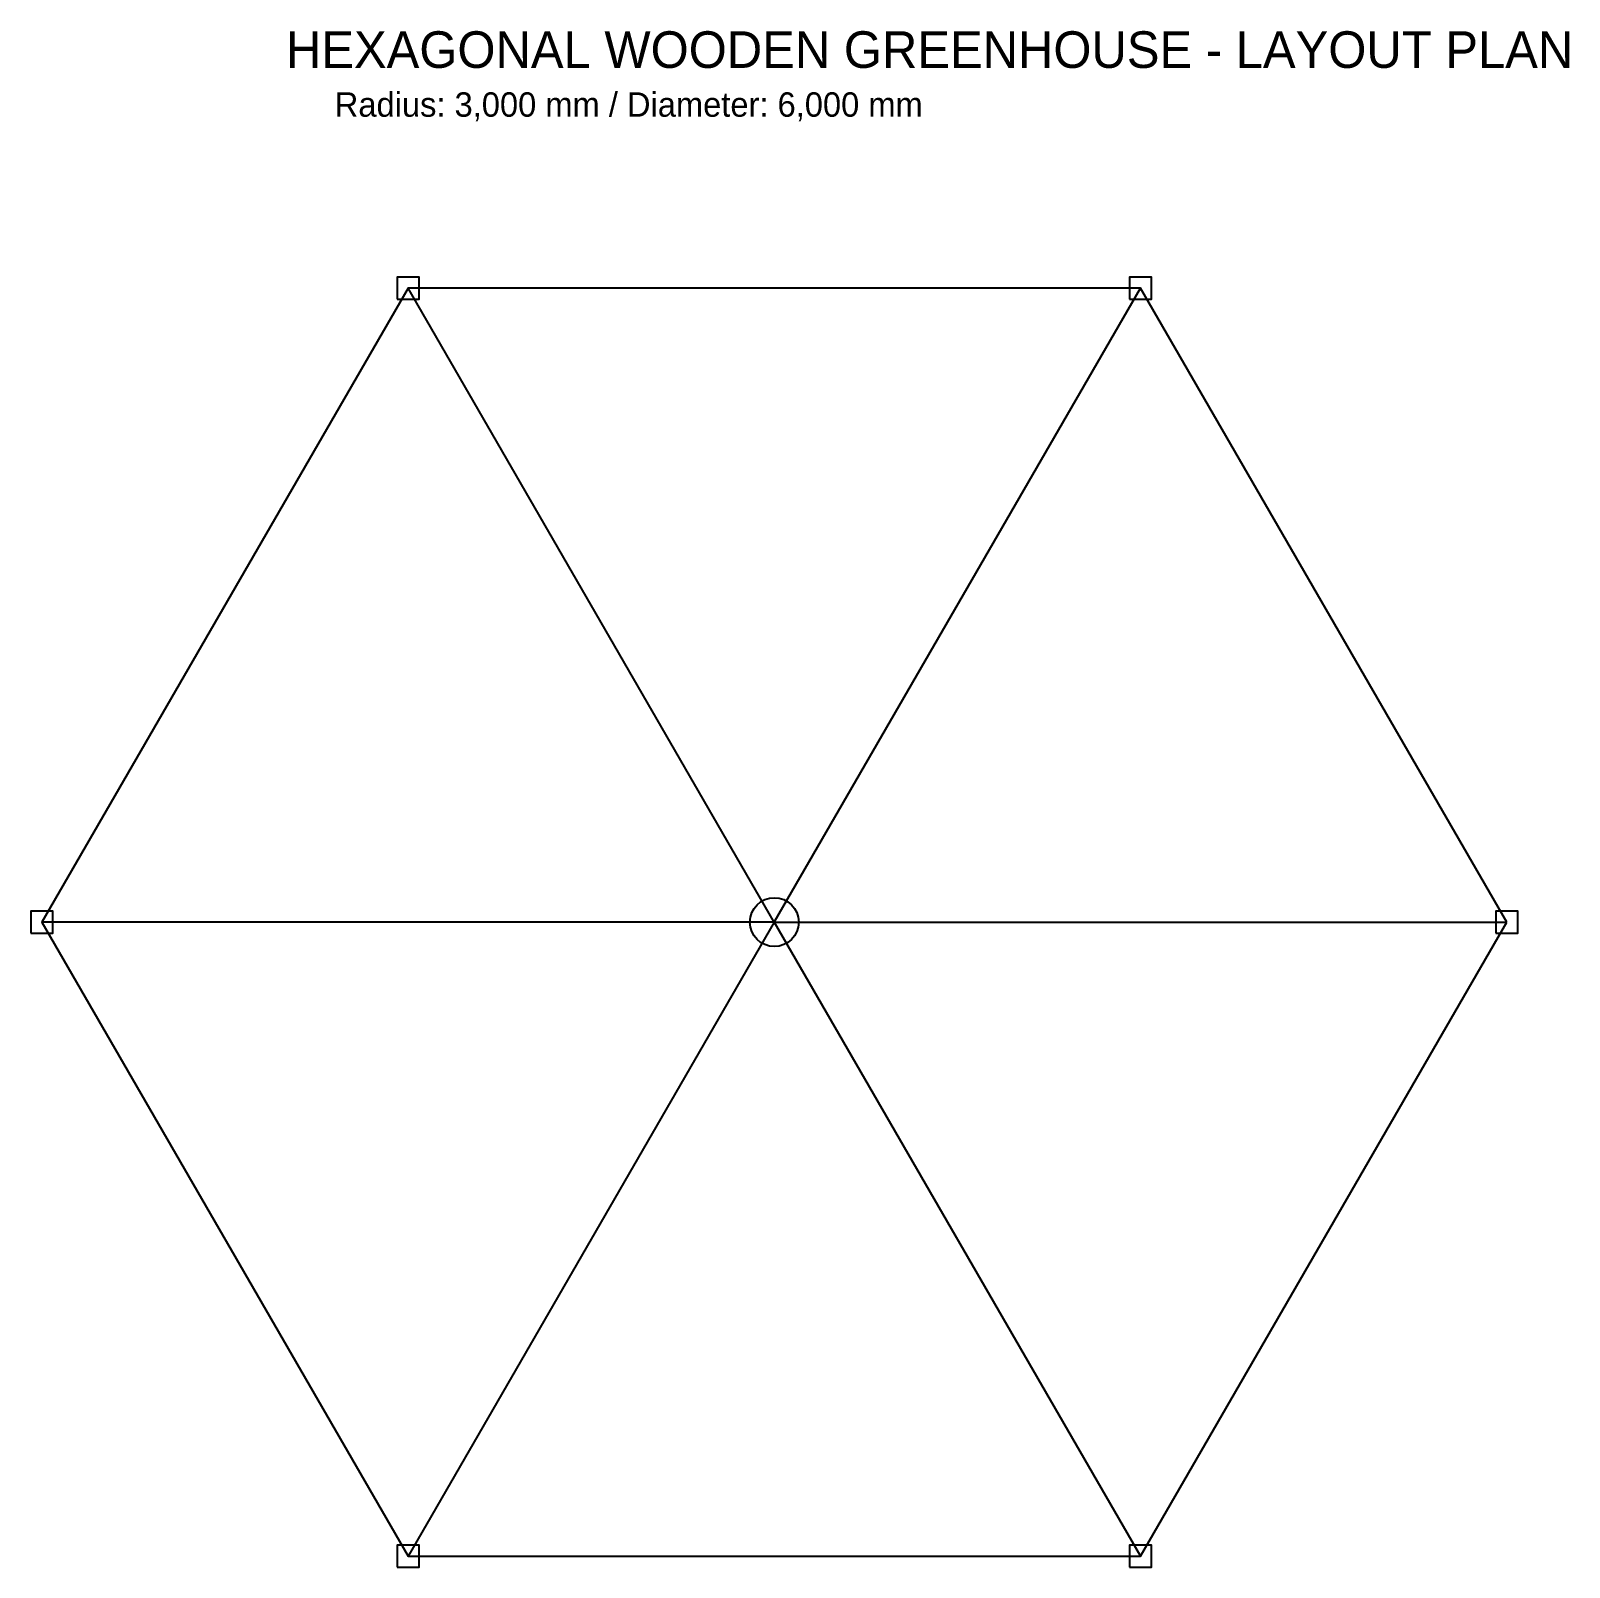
# Model space of a CAD drawing. Header units: metres. Extents: x -3045 to 3256, y -2643 to 3652.
import ezdxf

# ---------------------------------------------------------------- set-up
doc = ezdxf.new("R2010")
doc.units = ezdxf.units.M

msp = doc.modelspace()

# ---------------------------------------------------------------- linework, layer by layer
at = {"color": 3}
for q in [(-1500, 2598.1), (1500, 2598.1), (-3000, 0), (-1500, -2598.1), (3000, 0), (1500, -2598.1)]:
    msp.add_line((0, 0), q, dxfattribs=at)
at = {"color": 1}
msp.add_lwpolyline([(3000, 0), (1500, 2598.1), (-1500, 2598.1), (-3000, 0), (-1500, -2598.1), (1500, -2598.1), (3000, 0)], dxfattribs=at)
at = {"color": 2}
for points in [[(-1545, 2553.1), (-1455, 2553.1), (-1455, 2643.1), (-1545, 2643.1), (-1545, 2553.1)], [(1455, 2553.1), (1545, 2553.1), (1545, 2643.1), (1455, 2643.1), (1455, 2553.1)], [(-3045, -45), (-2955, -45), (-2955, 45), (-3045, 45), (-3045, -45)], [(2955, -45), (3045, -45), (3045, 45), (2955, 45), (2955, -45)], [(-1545, -2643.1), (-1455, -2643.1), (-1455, -2553.1), (-1545, -2553.1), (-1545, -2643.1)], [(1455, -2643.1), (1545, -2643.1), (1545, -2553.1), (1455, -2553.1), (1455, -2643.1)]]:
    msp.add_lwpolyline(points, dxfattribs=at)
at = {"color": 4}
msp.add_circle((0, 0), 100, dxfattribs=at)

# ---------------------------------------------------------------- texts
for s, height, p in [('HEXAGONAL WOODEN GREENHOUSE - LAYOUT PLAN', 150, (-2000, 3500)), ('Radius: 3,000 mm / Diameter: 6,000 mm', 100, (-1800, 3300))]:
    msp.add_text(s, height=height).set_placement(p)

doc.saveas('drawing.dxf')
